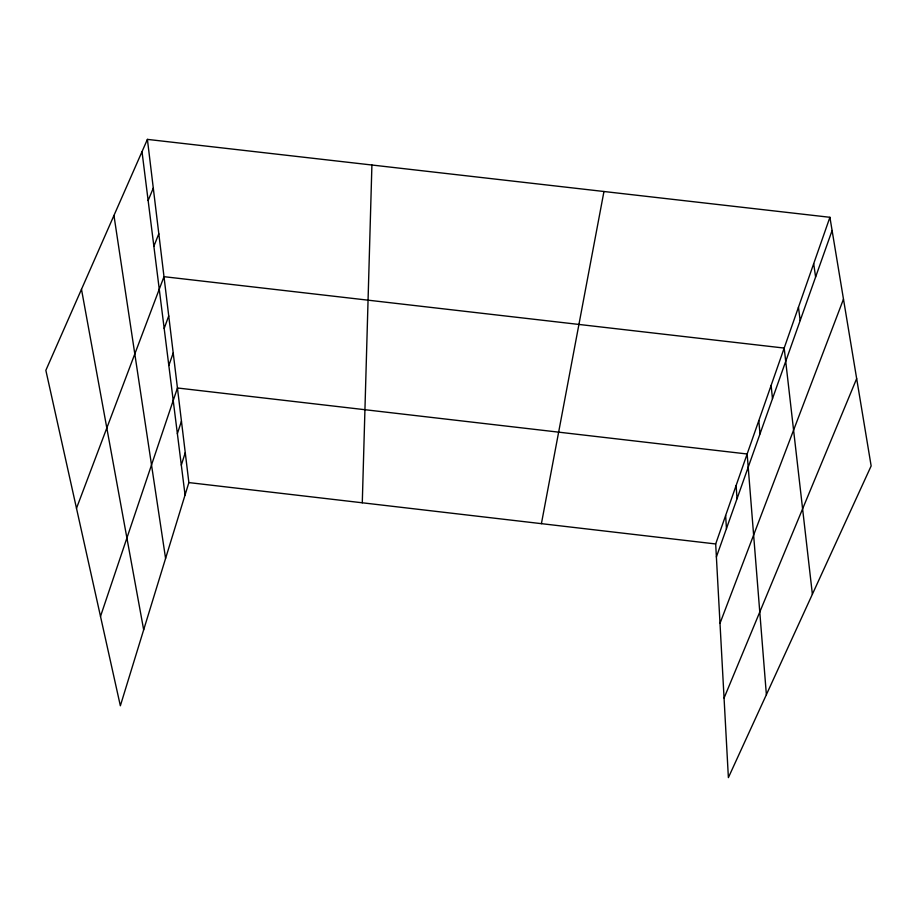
<?xml version="1.0" encoding="UTF-8"?>
<svg xmlns="http://www.w3.org/2000/svg" width="917" height="917" viewBox="0 0 917 917"><rect width="100%" height="100%" fill="white"/><g stroke="black" fill="none" stroke-linecap="round" stroke-linejoin="round"><path stroke-width="1.38" d="M362.284 502.791L371.912 165.003M541.408 523.664L603.959 191.493M147.408 139.384L188.868 482.583L120.356 705.781L45.85 370.342L147.408 139.384L829.908 217.295L871.15 465.951L728.385 777.616L715.684 543.964L829.908 217.295M181.314 465.125L185.257 452.666M177.371 433.684L181.451 421.178M100.503 616.407L177.44 387.983L747.149 453.995L766.383 694.673M168.831 365.505L173.21 352.953M716.395 556.94L832.097 230.499M164.177 328.458L168.739 315.907M76.489 508.293L163.994 276.682L784.184 348.07L812.382 594.239M720.005 623.319L843.48 299.148M153.873 246.26L158.813 233.778M148.141 200.502L153.299 188.1M724.063 698.055L856.661 378.641M188.868 482.583L715.684 543.964M81.487 289.291L143.671 629.807M113.96 215.461L165.587 558.419M813.677 263.706L815.614 276.991M798.466 307.218L800.186 320.526M142.009 151.66L185.062 494.985M771.128 385.404L772.481 398.7M758.806 420.662L759.998 433.913M736.11 485.574L737.027 498.71M725.634 515.526L726.447 528.582"/></g></svg>
